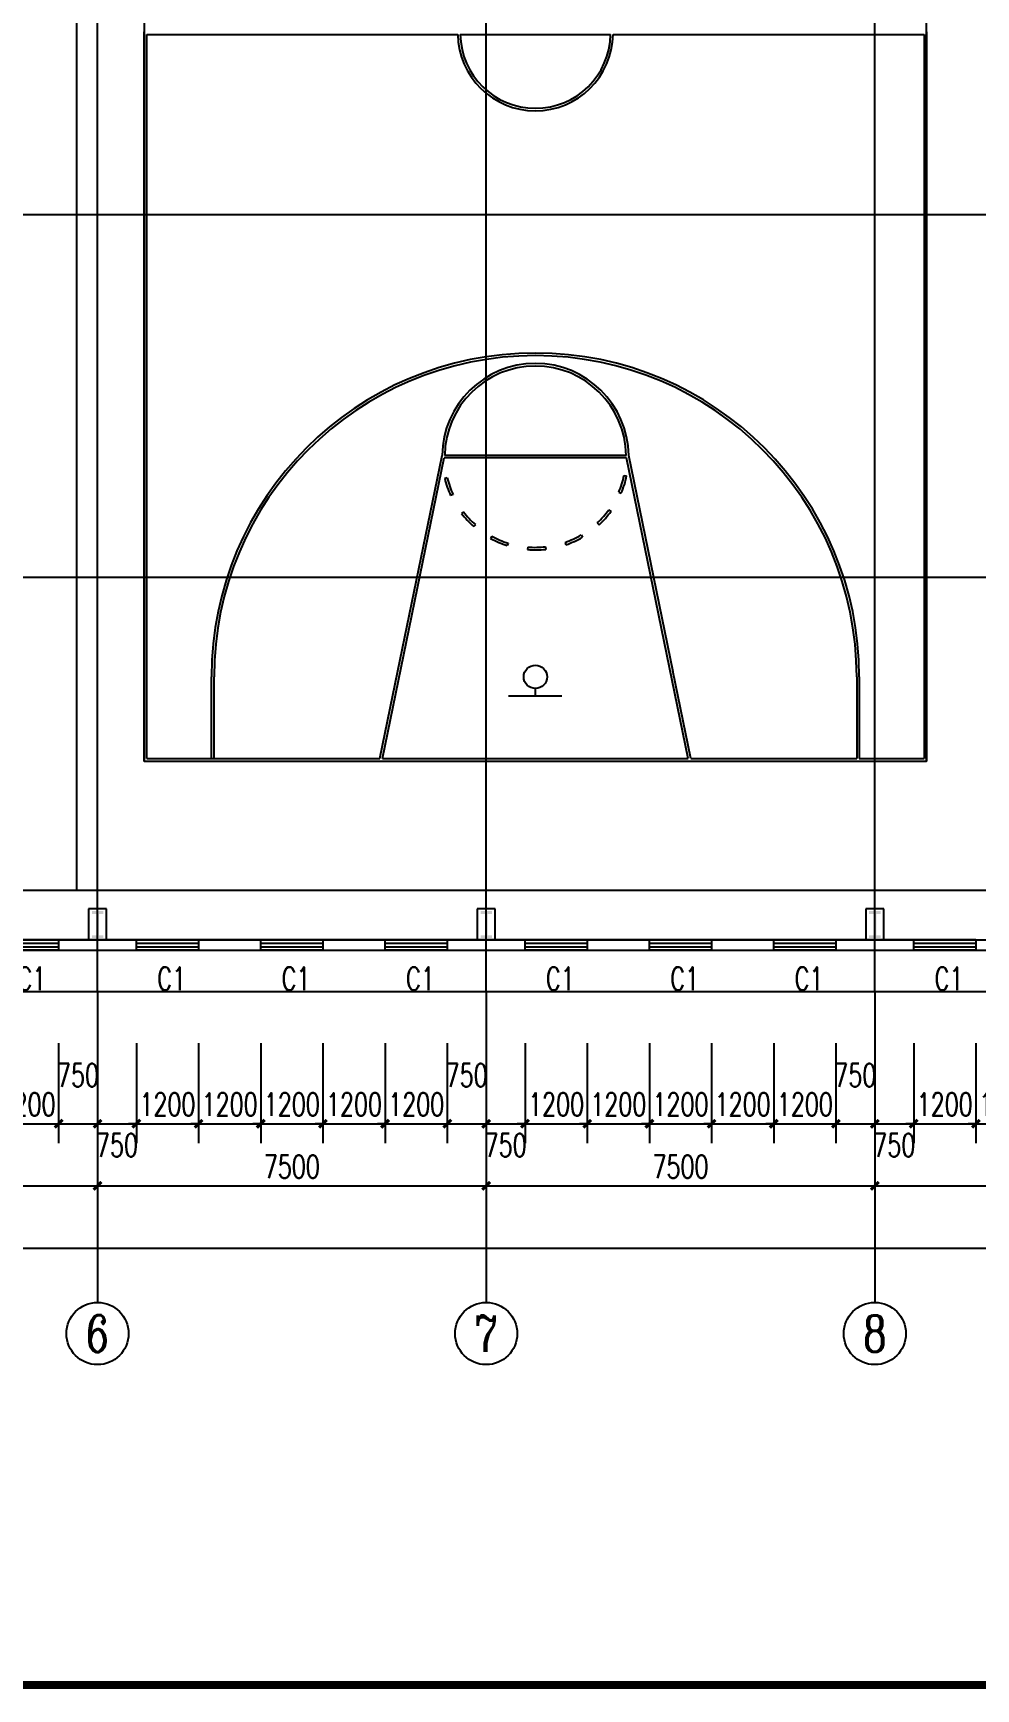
# Model space of a CAD drawing. Extents: x 962303 to 1579583, y -174742 to 224716.
# Drawn here: x 1384980 to 1403173, y 78683 to 110641 of the extents above; entities that cross this region are included whole.
import ezdxf
from ezdxf.enums import TextEntityAlignment as Align

# ---------------------------------------------------------------- set-up
doc = ezdxf.new("R2010")
doc.units = 0
doc.header["$LTSCALE"] = 1000
doc.header["$MEASUREMENT"] = 0
for name, color, linetype in [('AXIS', 3, 'Continuous'), ('AXIS_TEXT', 7, 'Continuous'), ('DOTE', 1, 'Continuous'), ('GROUND', 2, 'Continuous'), ('PUB_TEXT', 7, 'Continuous'), ('PUB_TITLE', 4, 'Continuous'), ('WALL', 5, 'Continuous'), ('WINDOW', 4, 'Continuous'), ('WINDOW_TEXT', 7, 'Continuous')]:
    doc.layers.add(name, color=color, linetype=linetype)
doc.styles.add('_TCH_AXIS', font='COMPLEX', dxfattribs={"bigfont": 'GBCBIG'})
doc.styles.add('_TCH_DIM_T3', font='SIMPLEX', dxfattribs={"width": 0.705882, "bigfont": 'GBCBIG'})
doc.styles.add('_TCH_WINDOW', font='SIMPLEX', dxfattribs={"bigfont": 'GBCBIG'})
doc.styles.add('COMPLEX', font='COMPLEX')
doc.dimstyles.new('_TCH_ARCH&&150', dxfattribs={"dimtxt": 446.25, "dimasz": 150, "dimexe": 375, "dimexo": 450, "dimgap": 150, "dimtad": 1, "dimdec": 0, "dimzin": 0, "dimdsep": 46, "dimtxsty": '_TCH_DIM_T3', "dimblk": 'ARCHTICK', "dimcen": 0.09, "dimclrt": 7, "dimazin": 2, "dimtfac": 1, "dimtdec": 0, "dimtix": 1, "dimtmove": 2, "dimatfit": 3, "dimfxl": 0, "dimtolj": 1, "dimtzin": 0, "dimarcsym": 0})

# ---------------------------------------------------------------- blocks, each defined once
blk = doc.blocks.new('_ArchTick')
at = {"color": 0, "linetype": 'ByBlock', "const_width": 0.4}
blk.add_lwpolyline([(-0.5, -0.5), (0.5, 0.5)], dxfattribs=at)
blk = doc.blocks.new('*D407')
at = {"layer": 'AXIS', "color": 0, "lineweight": -2}
for p, q in [((1384273, 91145), (1384273, 89216)), ((1385473, 91145), (1385473, 89216)), ((1384273, 89591), (1384123, 89591)), ((1384273, 89591), (1385473, 89591)), ((1385473, 89591), (1385623, 89591))]:
    blk.add_line(p, q, dxfattribs=at)
at = {"layer": 'Defpoints', "color": 0}
for p in [(1384273, 91595), (1385473, 91595), (1385473, 89591)]:
    blk.add_point(p, dxfattribs=at)
at = {"layer": 'AXIS', "color": 0, "lineweight": -2, "xscale": 150, "yscale": 150, "zscale": 150}
blk.add_blockref('_ArchTick', (1384273, 89591), dxfattribs=at)
at = {"layer": 'AXIS', "color": 0, "lineweight": -2, "xscale": 150, "yscale": 150, "zscale": 150, "rotation": 180}
blk.add_blockref('_ArchTick', (1385473, 89591), dxfattribs=at)
at = {"layer": 'AXIS', "color": 7, "insert": (1384873, 89964), "char_height": 446.2, "attachment_point": 5, "style": '_TCH_DIM_T3'}
blk.add_mtext('\\A1;1200', dxfattribs=at)
blk = doc.blocks.new('*D408')
at = {"layer": 'AXIS', "color": 0, "lineweight": -2}
for p, q in [((1385473, 91145), (1385473, 89216)), ((1386223, 91145), (1386223, 89216)), ((1385473, 89591), (1386223, 89591))]:
    blk.add_line(p, q, dxfattribs=at)
at = {"layer": 'Defpoints', "color": 0}
for p in [(1385473, 91595), (1386223, 91595), (1386223, 89591)]:
    blk.add_point(p, dxfattribs=at)
at = {"layer": 'AXIS', "color": 0, "lineweight": -2, "xscale": 150, "yscale": 150, "zscale": 150, "rotation": 180}
blk.add_blockref('_ArchTick', (1385473, 89591), dxfattribs=at)
at = {"layer": 'AXIS', "color": 0, "lineweight": -2, "xscale": 150, "yscale": 150, "zscale": 150}
blk.add_blockref('_ArchTick', (1386223, 89591), dxfattribs=at)
at = {"layer": 'AXIS', "color": 7, "insert": (1385848, 90528), "char_height": 446.2, "attachment_point": 5, "style": '_TCH_DIM_T3'}
blk.add_mtext('\\A1;750', dxfattribs=at)
blk = doc.blocks.new('*D409')
at = {"layer": 'AXIS', "color": 0, "lineweight": -2}
for p, q in [((1386223, 91145), (1386223, 89216)), ((1386973, 91145), (1386973, 89216)), ((1386223, 89591), (1386973, 89591))]:
    blk.add_line(p, q, dxfattribs=at)
at = {"layer": 'Defpoints', "color": 0}
for p in [(1386223, 91595), (1386973, 91595), (1386973, 89591)]:
    blk.add_point(p, dxfattribs=at)
at = {"layer": 'AXIS', "color": 0, "lineweight": -2, "xscale": 150, "yscale": 150, "zscale": 150, "rotation": 180}
blk.add_blockref('_ArchTick', (1386223, 89591), dxfattribs=at)
at = {"layer": 'AXIS', "color": 0, "lineweight": -2, "xscale": 150, "yscale": 150, "zscale": 150}
blk.add_blockref('_ArchTick', (1386973, 89591), dxfattribs=at)
at = {"layer": 'AXIS', "color": 7, "insert": (1386598, 89178), "char_height": 446.2, "attachment_point": 5, "style": '_TCH_DIM_T3'}
blk.add_mtext('\\A1;750', dxfattribs=at)
blk = doc.blocks.new('*D410')
at = {"layer": 'AXIS', "color": 0, "lineweight": -2}
for p, q in [((1386973, 91145), (1386973, 89216)), ((1388173, 91145), (1388173, 89216)), ((1386973, 89591), (1386823, 89591)), ((1386973, 89591), (1388173, 89591)), ((1388173, 89591), (1388323, 89591))]:
    blk.add_line(p, q, dxfattribs=at)
at = {"layer": 'Defpoints', "color": 0}
for p in [(1386973, 91595), (1388173, 91595), (1388173, 89591)]:
    blk.add_point(p, dxfattribs=at)
at = {"layer": 'AXIS', "color": 0, "lineweight": -2, "xscale": 150, "yscale": 150, "zscale": 150}
blk.add_blockref('_ArchTick', (1386973, 89591), dxfattribs=at)
at = {"layer": 'AXIS', "color": 0, "lineweight": -2, "xscale": 150, "yscale": 150, "zscale": 150, "rotation": 180}
blk.add_blockref('_ArchTick', (1388173, 89591), dxfattribs=at)
at = {"layer": 'AXIS', "color": 7, "insert": (1387573, 89964), "char_height": 446.2, "attachment_point": 5, "style": '_TCH_DIM_T3'}
blk.add_mtext('\\A1;1200', dxfattribs=at)
blk = doc.blocks.new('*D411')
at = {"layer": 'AXIS', "color": 0, "lineweight": -2}
for p, q in [((1388173, 91145), (1388173, 89216)), ((1389373, 91145), (1389373, 89216)), ((1388173, 89591), (1388023, 89591)), ((1388173, 89591), (1389373, 89591)), ((1389373, 89591), (1389523, 89591))]:
    blk.add_line(p, q, dxfattribs=at)
at = {"layer": 'Defpoints', "color": 0}
for p in [(1388173, 91595), (1389373, 91595), (1389373, 89591)]:
    blk.add_point(p, dxfattribs=at)
at = {"layer": 'AXIS', "color": 0, "lineweight": -2, "xscale": 150, "yscale": 150, "zscale": 150}
blk.add_blockref('_ArchTick', (1388173, 89591), dxfattribs=at)
at = {"layer": 'AXIS', "color": 0, "lineweight": -2, "xscale": 150, "yscale": 150, "zscale": 150, "rotation": 180}
blk.add_blockref('_ArchTick', (1389373, 89591), dxfattribs=at)
at = {"layer": 'AXIS', "color": 7, "insert": (1388773, 89964), "char_height": 446.2, "attachment_point": 5, "style": '_TCH_DIM_T3'}
blk.add_mtext('\\A1;1200', dxfattribs=at)
blk = doc.blocks.new('*D412')
at = {"layer": 'AXIS', "color": 0, "lineweight": -2}
for p, q in [((1389373, 91145), (1389373, 89216)), ((1390573, 91145), (1390573, 89216)), ((1389373, 89591), (1389223, 89591)), ((1389373, 89591), (1390573, 89591)), ((1390573, 89591), (1390723, 89591))]:
    blk.add_line(p, q, dxfattribs=at)
at = {"layer": 'Defpoints', "color": 0}
for p in [(1389373, 91595), (1390573, 91595), (1390573, 89591)]:
    blk.add_point(p, dxfattribs=at)
at = {"layer": 'AXIS', "color": 0, "lineweight": -2, "xscale": 150, "yscale": 150, "zscale": 150}
blk.add_blockref('_ArchTick', (1389373, 89591), dxfattribs=at)
at = {"layer": 'AXIS', "color": 0, "lineweight": -2, "xscale": 150, "yscale": 150, "zscale": 150, "rotation": 180}
blk.add_blockref('_ArchTick', (1390573, 89591), dxfattribs=at)
at = {"layer": 'AXIS', "color": 7, "insert": (1389973, 89964), "char_height": 446.2, "attachment_point": 5, "style": '_TCH_DIM_T3'}
blk.add_mtext('\\A1;1200', dxfattribs=at)
blk = doc.blocks.new('*D413')
at = {"layer": 'AXIS', "color": 0, "lineweight": -2}
for p, q in [((1390573, 91145), (1390573, 89216)), ((1391773, 91145), (1391773, 89216)), ((1390573, 89591), (1390423, 89591)), ((1390573, 89591), (1391773, 89591)), ((1391773, 89591), (1391923, 89591))]:
    blk.add_line(p, q, dxfattribs=at)
at = {"layer": 'Defpoints', "color": 0}
for p in [(1390573, 91595), (1391773, 91595), (1391773, 89591)]:
    blk.add_point(p, dxfattribs=at)
at = {"layer": 'AXIS', "color": 0, "lineweight": -2, "xscale": 150, "yscale": 150, "zscale": 150}
blk.add_blockref('_ArchTick', (1390573, 89591), dxfattribs=at)
at = {"layer": 'AXIS', "color": 0, "lineweight": -2, "xscale": 150, "yscale": 150, "zscale": 150, "rotation": 180}
blk.add_blockref('_ArchTick', (1391773, 89591), dxfattribs=at)
at = {"layer": 'AXIS', "color": 7, "insert": (1391173, 89964), "char_height": 446.2, "attachment_point": 5, "style": '_TCH_DIM_T3'}
blk.add_mtext('\\A1;1200', dxfattribs=at)
blk = doc.blocks.new('*D414')
at = {"layer": 'AXIS', "color": 0, "lineweight": -2}
for p, q in [((1391773, 91145), (1391773, 89216)), ((1392973, 91145), (1392973, 89216)), ((1391773, 89591), (1391623, 89591)), ((1391773, 89591), (1392973, 89591)), ((1392973, 89591), (1393123, 89591))]:
    blk.add_line(p, q, dxfattribs=at)
at = {"layer": 'Defpoints', "color": 0}
for p in [(1391773, 91595), (1392973, 91595), (1392973, 89591)]:
    blk.add_point(p, dxfattribs=at)
at = {"layer": 'AXIS', "color": 0, "lineweight": -2, "xscale": 150, "yscale": 150, "zscale": 150}
blk.add_blockref('_ArchTick', (1391773, 89591), dxfattribs=at)
at = {"layer": 'AXIS', "color": 0, "lineweight": -2, "xscale": 150, "yscale": 150, "zscale": 150, "rotation": 180}
blk.add_blockref('_ArchTick', (1392973, 89591), dxfattribs=at)
at = {"layer": 'AXIS', "color": 7, "insert": (1392373, 89964), "char_height": 446.2, "attachment_point": 5, "style": '_TCH_DIM_T3'}
blk.add_mtext('\\A1;1200', dxfattribs=at)
blk = doc.blocks.new('*D415')
at = {"layer": 'AXIS', "color": 0, "lineweight": -2}
for p, q in [((1392973, 91145), (1392973, 89216)), ((1393723, 91145), (1393723, 89216)), ((1392973, 89591), (1393723, 89591))]:
    blk.add_line(p, q, dxfattribs=at)
at = {"layer": 'Defpoints', "color": 0}
for p in [(1392973, 91595), (1393723, 91595), (1393723, 89591)]:
    blk.add_point(p, dxfattribs=at)
at = {"layer": 'AXIS', "color": 0, "lineweight": -2, "xscale": 150, "yscale": 150, "zscale": 150, "rotation": 180}
blk.add_blockref('_ArchTick', (1392973, 89591), dxfattribs=at)
at = {"layer": 'AXIS', "color": 0, "lineweight": -2, "xscale": 150, "yscale": 150, "zscale": 150}
blk.add_blockref('_ArchTick', (1393723, 89591), dxfattribs=at)
at = {"layer": 'AXIS', "color": 7, "insert": (1393348, 90528), "char_height": 446.2, "attachment_point": 5, "style": '_TCH_DIM_T3'}
blk.add_mtext('\\A1;750', dxfattribs=at)
blk = doc.blocks.new('*D416')
at = {"layer": 'AXIS', "color": 0, "lineweight": -2}
for p, q in [((1393723, 91145), (1393723, 89216)), ((1394473, 91145), (1394473, 89216)), ((1393723, 89591), (1394473, 89591))]:
    blk.add_line(p, q, dxfattribs=at)
at = {"layer": 'Defpoints', "color": 0}
for p in [(1393723, 91595), (1394473, 91595), (1394473, 89591)]:
    blk.add_point(p, dxfattribs=at)
at = {"layer": 'AXIS', "color": 0, "lineweight": -2, "xscale": 150, "yscale": 150, "zscale": 150, "rotation": 180}
blk.add_blockref('_ArchTick', (1393723, 89591), dxfattribs=at)
at = {"layer": 'AXIS', "color": 0, "lineweight": -2, "xscale": 150, "yscale": 150, "zscale": 150}
blk.add_blockref('_ArchTick', (1394473, 89591), dxfattribs=at)
at = {"layer": 'AXIS', "color": 7, "insert": (1394098, 89178), "char_height": 446.2, "attachment_point": 5, "style": '_TCH_DIM_T3'}
blk.add_mtext('\\A1;750', dxfattribs=at)
blk = doc.blocks.new('*D417')
at = {"layer": 'AXIS', "color": 0, "lineweight": -2}
for p, q in [((1394473, 91145), (1394473, 89216)), ((1395673, 91145), (1395673, 89216)), ((1394473, 89591), (1394323, 89591)), ((1394473, 89591), (1395673, 89591)), ((1395673, 89591), (1395823, 89591))]:
    blk.add_line(p, q, dxfattribs=at)
at = {"layer": 'Defpoints', "color": 0}
for p in [(1394473, 91595), (1395673, 91595), (1395673, 89591)]:
    blk.add_point(p, dxfattribs=at)
at = {"layer": 'AXIS', "color": 0, "lineweight": -2, "xscale": 150, "yscale": 150, "zscale": 150}
blk.add_blockref('_ArchTick', (1394473, 89591), dxfattribs=at)
at = {"layer": 'AXIS', "color": 0, "lineweight": -2, "xscale": 150, "yscale": 150, "zscale": 150, "rotation": 180}
blk.add_blockref('_ArchTick', (1395673, 89591), dxfattribs=at)
at = {"layer": 'AXIS', "color": 7, "insert": (1395073, 89964), "char_height": 446.2, "attachment_point": 5, "style": '_TCH_DIM_T3'}
blk.add_mtext('\\A1;1200', dxfattribs=at)
blk = doc.blocks.new('*D418')
at = {"layer": 'AXIS', "color": 0, "lineweight": -2}
for p, q in [((1395673, 91145), (1395673, 89216)), ((1396873, 91145), (1396873, 89216)), ((1395673, 89591), (1395523, 89591)), ((1395673, 89591), (1396873, 89591)), ((1396873, 89591), (1397023, 89591))]:
    blk.add_line(p, q, dxfattribs=at)
at = {"layer": 'Defpoints', "color": 0}
for p in [(1395673, 91595), (1396873, 91595), (1396873, 89591)]:
    blk.add_point(p, dxfattribs=at)
at = {"layer": 'AXIS', "color": 0, "lineweight": -2, "xscale": 150, "yscale": 150, "zscale": 150}
blk.add_blockref('_ArchTick', (1395673, 89591), dxfattribs=at)
at = {"layer": 'AXIS', "color": 0, "lineweight": -2, "xscale": 150, "yscale": 150, "zscale": 150, "rotation": 180}
blk.add_blockref('_ArchTick', (1396873, 89591), dxfattribs=at)
at = {"layer": 'AXIS', "color": 7, "insert": (1396273, 89964), "char_height": 446.2, "attachment_point": 5, "style": '_TCH_DIM_T3'}
blk.add_mtext('\\A1;1200', dxfattribs=at)
blk = doc.blocks.new('*D419')
at = {"layer": 'AXIS', "color": 0, "lineweight": -2}
for p, q in [((1396873, 91145), (1396873, 89216)), ((1398073, 91145), (1398073, 89216)), ((1396873, 89591), (1396723, 89591)), ((1396873, 89591), (1398073, 89591)), ((1398073, 89591), (1398223, 89591))]:
    blk.add_line(p, q, dxfattribs=at)
at = {"layer": 'Defpoints', "color": 0}
for p in [(1396873, 91595), (1398073, 91595), (1398073, 89591)]:
    blk.add_point(p, dxfattribs=at)
at = {"layer": 'AXIS', "color": 0, "lineweight": -2, "xscale": 150, "yscale": 150, "zscale": 150}
blk.add_blockref('_ArchTick', (1396873, 89591), dxfattribs=at)
at = {"layer": 'AXIS', "color": 0, "lineweight": -2, "xscale": 150, "yscale": 150, "zscale": 150, "rotation": 180}
blk.add_blockref('_ArchTick', (1398073, 89591), dxfattribs=at)
at = {"layer": 'AXIS', "color": 7, "insert": (1397473, 89964), "char_height": 446.2, "attachment_point": 5, "style": '_TCH_DIM_T3'}
blk.add_mtext('\\A1;1200', dxfattribs=at)
blk = doc.blocks.new('*D420')
at = {"layer": 'AXIS', "color": 0, "lineweight": -2}
for p, q in [((1398073, 91145), (1398073, 89216)), ((1399273, 91145), (1399273, 89216)), ((1398073, 89591), (1397923, 89591)), ((1398073, 89591), (1399273, 89591)), ((1399273, 89591), (1399423, 89591))]:
    blk.add_line(p, q, dxfattribs=at)
at = {"layer": 'Defpoints', "color": 0}
for p in [(1398073, 91595), (1399273, 91595), (1399273, 89591)]:
    blk.add_point(p, dxfattribs=at)
at = {"layer": 'AXIS', "color": 0, "lineweight": -2, "xscale": 150, "yscale": 150, "zscale": 150}
blk.add_blockref('_ArchTick', (1398073, 89591), dxfattribs=at)
at = {"layer": 'AXIS', "color": 0, "lineweight": -2, "xscale": 150, "yscale": 150, "zscale": 150, "rotation": 180}
blk.add_blockref('_ArchTick', (1399273, 89591), dxfattribs=at)
at = {"layer": 'AXIS', "color": 7, "insert": (1398673, 89964), "char_height": 446.2, "attachment_point": 5, "style": '_TCH_DIM_T3'}
blk.add_mtext('\\A1;1200', dxfattribs=at)
blk = doc.blocks.new('*D421')
at = {"layer": 'AXIS', "color": 0, "lineweight": -2}
for p, q in [((1399273, 91145), (1399273, 89216)), ((1400473, 91145), (1400473, 89216)), ((1399273, 89591), (1399123, 89591)), ((1399273, 89591), (1400473, 89591)), ((1400473, 89591), (1400623, 89591))]:
    blk.add_line(p, q, dxfattribs=at)
at = {"layer": 'Defpoints', "color": 0}
for p in [(1399273, 91595), (1400473, 91595), (1400473, 89591)]:
    blk.add_point(p, dxfattribs=at)
at = {"layer": 'AXIS', "color": 0, "lineweight": -2, "xscale": 150, "yscale": 150, "zscale": 150}
blk.add_blockref('_ArchTick', (1399273, 89591), dxfattribs=at)
at = {"layer": 'AXIS', "color": 0, "lineweight": -2, "xscale": 150, "yscale": 150, "zscale": 150, "rotation": 180}
blk.add_blockref('_ArchTick', (1400473, 89591), dxfattribs=at)
at = {"layer": 'AXIS', "color": 7, "insert": (1399873, 89964), "char_height": 446.2, "attachment_point": 5, "style": '_TCH_DIM_T3'}
blk.add_mtext('\\A1;1200', dxfattribs=at)
blk = doc.blocks.new('*D422')
at = {"layer": 'AXIS', "color": 0, "lineweight": -2}
for p, q in [((1400473, 91145), (1400473, 89216)), ((1401223, 91145), (1401223, 89216)), ((1400473, 89591), (1401223, 89591))]:
    blk.add_line(p, q, dxfattribs=at)
at = {"layer": 'Defpoints', "color": 0}
for p in [(1400473, 91595), (1401223, 91595), (1401223, 89591)]:
    blk.add_point(p, dxfattribs=at)
at = {"layer": 'AXIS', "color": 0, "lineweight": -2, "xscale": 150, "yscale": 150, "zscale": 150, "rotation": 180}
blk.add_blockref('_ArchTick', (1400473, 89591), dxfattribs=at)
at = {"layer": 'AXIS', "color": 0, "lineweight": -2, "xscale": 150, "yscale": 150, "zscale": 150}
blk.add_blockref('_ArchTick', (1401223, 89591), dxfattribs=at)
at = {"layer": 'AXIS', "color": 7, "insert": (1400848, 90528), "char_height": 446.2, "attachment_point": 5, "style": '_TCH_DIM_T3'}
blk.add_mtext('\\A1;750', dxfattribs=at)
blk = doc.blocks.new('*D423')
at = {"layer": 'AXIS', "color": 0, "lineweight": -2}
for p, q in [((1401223, 91145), (1401223, 89216)), ((1401973, 91145), (1401973, 89216)), ((1401223, 89591), (1401973, 89591))]:
    blk.add_line(p, q, dxfattribs=at)
at = {"layer": 'Defpoints', "color": 0}
for p in [(1401223, 91595), (1401973, 91595), (1401973, 89591)]:
    blk.add_point(p, dxfattribs=at)
at = {"layer": 'AXIS', "color": 0, "lineweight": -2, "xscale": 150, "yscale": 150, "zscale": 150, "rotation": 180}
blk.add_blockref('_ArchTick', (1401223, 89591), dxfattribs=at)
at = {"layer": 'AXIS', "color": 0, "lineweight": -2, "xscale": 150, "yscale": 150, "zscale": 150}
blk.add_blockref('_ArchTick', (1401973, 89591), dxfattribs=at)
at = {"layer": 'AXIS', "color": 7, "insert": (1401598, 89178), "char_height": 446.2, "attachment_point": 5, "style": '_TCH_DIM_T3'}
blk.add_mtext('\\A1;750', dxfattribs=at)
blk = doc.blocks.new('*D424')
at = {"layer": 'AXIS', "color": 0, "lineweight": -2}
for p, q in [((1401973, 91145), (1401973, 89216)), ((1403173, 91145), (1403173, 89216)), ((1401973, 89591), (1401823, 89591)), ((1401973, 89591), (1403173, 89591)), ((1403173, 89591), (1403323, 89591))]:
    blk.add_line(p, q, dxfattribs=at)
at = {"layer": 'Defpoints', "color": 0}
for p in [(1401973, 91595), (1403173, 91595), (1403173, 89591)]:
    blk.add_point(p, dxfattribs=at)
at = {"layer": 'AXIS', "color": 0, "lineweight": -2, "xscale": 150, "yscale": 150, "zscale": 150}
blk.add_blockref('_ArchTick', (1401973, 89591), dxfattribs=at)
at = {"layer": 'AXIS', "color": 0, "lineweight": -2, "xscale": 150, "yscale": 150, "zscale": 150, "rotation": 180}
blk.add_blockref('_ArchTick', (1403173, 89591), dxfattribs=at)
at = {"layer": 'AXIS', "color": 7, "insert": (1402573, 89964), "char_height": 446.2, "attachment_point": 5, "style": '_TCH_DIM_T3'}
blk.add_mtext('\\A1;1200', dxfattribs=at)
blk = doc.blocks.new('*D425')
at = {"layer": 'AXIS', "color": 0, "lineweight": -2}
for p, q in [((1403173, 91145), (1403173, 89216)), ((1404373, 91145), (1404373, 89216)), ((1403173, 89591), (1403023, 89591)), ((1403173, 89591), (1404373, 89591)), ((1404373, 89591), (1404523, 89591))]:
    blk.add_line(p, q, dxfattribs=at)
at = {"layer": 'Defpoints', "color": 0}
for p in [(1403173, 91595), (1404373, 91595), (1404373, 89591)]:
    blk.add_point(p, dxfattribs=at)
at = {"layer": 'AXIS', "color": 0, "lineweight": -2, "xscale": 150, "yscale": 150, "zscale": 150}
blk.add_blockref('_ArchTick', (1403173, 89591), dxfattribs=at)
at = {"layer": 'AXIS', "color": 0, "lineweight": -2, "xscale": 150, "yscale": 150, "zscale": 150, "rotation": 180}
blk.add_blockref('_ArchTick', (1404373, 89591), dxfattribs=at)
at = {"layer": 'AXIS', "color": 7, "insert": (1403773, 89964), "char_height": 446.2, "attachment_point": 5, "style": '_TCH_DIM_T3'}
blk.add_mtext('\\A1;1200', dxfattribs=at)
blk = doc.blocks.new('*D954')
at = {"layer": 'AXIS', "color": 0, "lineweight": -2}
for p, q in [((1378723, 91691), (1378723, 88016)), ((1386223, 91691), (1386223, 88016)), ((1378723, 88391), (1386223, 88391))]:
    blk.add_line(p, q, dxfattribs=at)
at = {"layer": 'Defpoints', "color": 0}
for p in [(1378723, 92141), (1386223, 92141), (1386223, 88391)]:
    blk.add_point(p, dxfattribs=at)
at = {"layer": 'AXIS', "color": 0, "lineweight": -2, "xscale": 150, "yscale": 150, "zscale": 150, "rotation": 180}
blk.add_blockref('_ArchTick', (1378723, 88391), dxfattribs=at)
at = {"layer": 'AXIS', "color": 0, "lineweight": -2, "xscale": 150, "yscale": 150, "zscale": 150}
blk.add_blockref('_ArchTick', (1386223, 88391), dxfattribs=at)
at = {"layer": 'AXIS', "color": 7, "insert": (1382473, 88764), "char_height": 446.2, "attachment_point": 5, "style": '_TCH_DIM_T3'}
blk.add_mtext('\\A1;7500', dxfattribs=at)
blk = doc.blocks.new('*D955')
at = {"layer": 'AXIS', "color": 0, "lineweight": -2}
for p, q in [((1386223, 91691), (1386223, 88016)), ((1393723, 91691), (1393723, 88016)), ((1386223, 88391), (1393723, 88391))]:
    blk.add_line(p, q, dxfattribs=at)
at = {"layer": 'Defpoints', "color": 0}
for p in [(1386223, 92141), (1393723, 92141), (1393723, 88391)]:
    blk.add_point(p, dxfattribs=at)
at = {"layer": 'AXIS', "color": 0, "lineweight": -2, "xscale": 150, "yscale": 150, "zscale": 150, "rotation": 180}
blk.add_blockref('_ArchTick', (1386223, 88391), dxfattribs=at)
at = {"layer": 'AXIS', "color": 0, "lineweight": -2, "xscale": 150, "yscale": 150, "zscale": 150}
blk.add_blockref('_ArchTick', (1393723, 88391), dxfattribs=at)
at = {"layer": 'AXIS', "color": 7, "insert": (1389973, 88764), "char_height": 446.2, "attachment_point": 5, "style": '_TCH_DIM_T3'}
blk.add_mtext('\\A1;7500', dxfattribs=at)
blk = doc.blocks.new('*D956')
at = {"layer": 'AXIS', "color": 0, "lineweight": -2}
for p, q in [((1393723, 91691), (1393723, 88016)), ((1401223, 91691), (1401223, 88016)), ((1393723, 88391), (1401223, 88391))]:
    blk.add_line(p, q, dxfattribs=at)
at = {"layer": 'Defpoints', "color": 0}
for p in [(1393723, 92141), (1401223, 92141), (1401223, 88391)]:
    blk.add_point(p, dxfattribs=at)
at = {"layer": 'AXIS', "color": 0, "lineweight": -2, "xscale": 150, "yscale": 150, "zscale": 150, "rotation": 180}
blk.add_blockref('_ArchTick', (1393723, 88391), dxfattribs=at)
at = {"layer": 'AXIS', "color": 0, "lineweight": -2, "xscale": 150, "yscale": 150, "zscale": 150}
blk.add_blockref('_ArchTick', (1401223, 88391), dxfattribs=at)
at = {"layer": 'AXIS', "color": 7, "insert": (1397473, 88764), "char_height": 446.2, "attachment_point": 5, "style": '_TCH_DIM_T3'}
blk.add_mtext('\\A1;7500', dxfattribs=at)
blk = doc.blocks.new('*D957')
at = {"layer": 'AXIS', "color": 0, "lineweight": -2}
for p, q in [((1401223, 91691), (1401223, 88016)), ((1408723, 91691), (1408723, 88016)), ((1401223, 88391), (1408723, 88391))]:
    blk.add_line(p, q, dxfattribs=at)
at = {"layer": 'Defpoints', "color": 0}
for p in [(1401223, 92141), (1408723, 92141), (1408723, 88391)]:
    blk.add_point(p, dxfattribs=at)
at = {"layer": 'AXIS', "color": 0, "lineweight": -2, "xscale": 150, "yscale": 150, "zscale": 150, "rotation": 180}
blk.add_blockref('_ArchTick', (1401223, 88391), dxfattribs=at)
at = {"layer": 'AXIS', "color": 0, "lineweight": -2, "xscale": 150, "yscale": 150, "zscale": 150}
blk.add_blockref('_ArchTick', (1408723, 88391), dxfattribs=at)
at = {"layer": 'AXIS', "color": 7, "insert": (1404973, 88764), "char_height": 446.2, "attachment_point": 5, "style": '_TCH_DIM_T3'}
blk.add_mtext('\\A1;7500', dxfattribs=at)
blk = doc.blocks.new('*D978')
at = {"layer": 'AXIS', "color": 0, "lineweight": -2}
for p, q in [((1348523, 91145), (1348523, 86816)), ((1558923, 91145), (1558923, 86816)), ((1348523, 87191), (1558923, 87191))]:
    blk.add_line(p, q, dxfattribs=at)
at = {"layer": 'Defpoints', "color": 0}
for p in [(1348523, 91595), (1558923, 91595), (1558923, 87191)]:
    blk.add_point(p, dxfattribs=at)
at = {"layer": 'AXIS', "color": 0, "lineweight": -2, "xscale": 150, "yscale": 150, "zscale": 150, "rotation": 180}
blk.add_blockref('_ArchTick', (1348523, 87191), dxfattribs=at)
at = {"layer": 'AXIS', "color": 0, "lineweight": -2, "xscale": 150, "yscale": 150, "zscale": 150}
blk.add_blockref('_ArchTick', (1558923, 87191), dxfattribs=at)
at = {"layer": 'AXIS', "color": 7, "insert": (1453723, 87564), "char_height": 446.2, "attachment_point": 5, "style": '_TCH_DIM_T3'}
blk.add_mtext('\\A1;210400', dxfattribs=at)
blk = doc.blocks.new('_AXISO')
blk.add_circle((0, 0), 0.5)
at = {"layer": 'AXIS_TEXT', "style": 'COMPLEX', "width": 1.041667}
blk.add_attdef('A', text='', height=0.56, dxfattribs=at).set_placement((-0.25, -0.28), (0.25, -0.28), align=Align.FIT)
blk = doc.blocks.new('$WINLIB2D$00000001')
at = {"color": 0}
for points in [[(-0.5, 0.5), (-0.5, -0.5)], [(-0.5, 0.5), (0.5, 0.5)], [(0.5, -0.5), (0.5, 0.5)], [(0.5, 0.167), (-0.5, 0.167)], [(0.5, -0.167), (-0.5, -0.167)], [(-0.5, -0.5), (0.5, -0.5)]]:
    blk.add_lwpolyline(points, dxfattribs=at)

msp = doc.modelspace()

# ---------------------------------------------------------------- hatches: boundary and pattern name
h = msp.add_hatch(color=2)
h.paths.add_polyline_path([(1386197.7, 93230.5), (1386253.7, 93230.5), (1386253.7, 93638.5), (1386197.7, 93638.5)])
h.paths.add_polyline_path([(1386113.7, 93638.5), (1386337.7, 93638.5), (1386337.7, 93694.5), (1386113.7, 93694.5)])
h.paths.add_polyline_path([(1386113.7, 93174.5), (1386337.7, 93174.5), (1386337.7, 93230.5), (1386113.7, 93230.5)])
h = msp.add_hatch(color=2)
h.paths.add_polyline_path([(1393697.7, 93230.5), (1393753.7, 93230.5), (1393753.7, 93638.5), (1393697.7, 93638.5)])
h.paths.add_polyline_path([(1393613.7, 93638.5), (1393837.7, 93638.5), (1393837.7, 93694.5), (1393613.7, 93694.5)])
h.paths.add_polyline_path([(1393613.7, 93174.5), (1393837.7, 93174.5), (1393837.7, 93230.5), (1393613.7, 93230.5)])
h = msp.add_hatch(color=2)
h.paths.add_polyline_path([(1401197.7, 93230.5), (1401253.7, 93230.5), (1401253.7, 93638.5), (1401197.7, 93638.5)])
h.paths.add_polyline_path([(1401113.7, 93638.5), (1401337.7, 93638.5), (1401337.7, 93694.5), (1401113.7, 93694.5)])
h.paths.add_polyline_path([(1401113.7, 93174.5), (1401337.7, 93174.5), (1401337.7, 93230.5), (1401113.7, 93230.5)])

# ---------------------------------------------------------------- linework, layer by layer
for p, q in [((1385823.2, 94090.9), (1385823.2, 127190.9)), ((1387123.2, 96590.9), (1387123.2, 110665.9)), ((1387173.2, 110615.9), (1393173.4, 110615.9)), ((1387173.2, 96640.9), (1387173.2, 110615.9)), ((1393223.4, 110615.9), (1396123, 110615.9)), ((1396173, 110615.9), (1402173.2, 110615.9)), ((1402173.2, 110615.9), (1402173.2, 96640.9)), ((1402223.2, 110665.9), (1402223.2, 96590.9)), ((1391724.2, 96640.9), (1392914.1, 102440.9)), ((1392020.4, 98333.3), (1392873.4, 102490.9)), ((1396432.2, 102440.9), (1392914.1, 102440.9)), ((1396423, 102490.9), (1392923.4, 102490.9)), ((1397622.1, 96640.9), (1396432.2, 102440.9)), ((1397330.3, 98312), (1396473, 102490.9)), ((1392971.8, 102056.2), (1392923.2, 102044.5)), ((1396385.3, 102103.6), (1396434.2, 102093.3)), ((1393083.2, 101734.9), (1393037.7, 101714)), ((1396282.9, 101779.4), (1396328.9, 101759.7)), ((1393283.6, 101402.1), (1393243.9, 101371.8)), ((1396091.8, 101441.2), (1396132.3, 101411.9)), ((1393515.5, 101153.5), (1393482.4, 101116)), ((1395866.9, 101186.2), (1395901, 101149.6)), ((1393833.5, 100930.5), (1393809.5, 100886.6)), ((1394146.3, 100797.1), (1394131.2, 100749.4)), ((1394527.4, 100722), (1394523.2, 100672.1)), ((1394867.4, 100726.7), (1394872.9, 100677)), ((1395246.2, 100812.4), (1395262.6, 100765.1)), ((1395555.2, 100954.4), (1395580.4, 100911.2)), ((1388423.2, 96640.9), (1388423.2, 98215.9)), ((1388473.2, 96640.9), (1388473.2, 98215.9)), ((1391673.2, 96640.9), (1392020.4, 98333.3)), ((1397673.2, 96640.9), (1397326, 98333.3)), ((1400873.2, 98215.9), (1400873.2, 96640.9)), ((1400923.2, 98215.9), (1400923.2, 96640.9)), ((1395182, 97840.9), (1394155.4, 97840.9)), ((1394673.2, 97840.9), (1394673.2, 97990.9)), ((1387123.2, 96590.9), (1402223.2, 96590.9)), ((1387173.2, 96640.9), (1391673.2, 96640.9)), ((1391724.2, 96640.9), (1397622.1, 96640.9)), ((1397673.2, 96640.9), (1400873.2, 96640.9)), ((1400923.2, 96640.9), (1402173.2, 96640.9)), ((1558123.2, 94090.9), (1368273.2, 94090.9))]:
    msp.add_line(p, q)
msp.add_lwpolyline([(1402223.2, 124690.9), (1387123.2, 124690.9), (1387123.2, 96590.9), (1402223.2, 96590.9)], close=True)
msp.add_circle((1394673.2, 98215.9), 225)
for centre, radius, start, end in [((1394673.2, 110640.9), 1500, 180.95497, 359.04503), ((1394673.2, 110640.9), 1450, 180.98791, 359.01209), ((1394673.2, 98215.9), 6250, 0, 180), ((1394673.2, 98215.9), 6200, 0, 180), ((1394673.2, 102465.9), 1800, 0.79646, 179.20354), ((1394673.2, 102465.9), 1750, 0.81854, 179.18146), ((1394673.2, 102465.9), 1800, 193.53982, 204.69027), ((1394673.2, 102465.9), 1750, 193.53982, 204.69027), ((1394673.2, 102465.9), 1750, 336.90265, 348.0531), ((1394673.2, 102465.9), 1800, 336.90265, 348.0531), ((1394673.2, 102465.9), 1800, 217.43363, 228.58407), ((1394673.2, 102465.9), 1750, 217.43363, 228.58407), ((1394673.2, 102465.9), 1750, 313.00885, 324.15929), ((1394673.2, 102465.9), 1800, 313.00885, 324.15929), ((1394673.2, 102465.9), 1800, 241.32743, 252.47788), ((1394673.2, 102465.9), 1750, 241.32743, 252.47788), ((1394673.2, 102465.9), 1800, 265.22124, 276.37168), ((1394673.2, 102465.9), 1750, 265.22124, 276.37168), ((1394673.2, 102465.9), 1750, 289.11504, 300.26549), ((1394673.2, 102465.9), 1800, 289.11504, 300.26549)]:
    msp.add_arc(centre, radius, start, end)
at = {"layer": 'AXIS'}
for p, q in [((1386223.2, 92140.9), (1386223.2, 86140.9)), ((1393723.2, 92140.9), (1393723.2, 86140.9)), ((1401223.2, 92140.9), (1401223.2, 86140.9))]:
    msp.add_line(p, q, dxfattribs=at)
at = {"layer": 'DOTE'}
for p, q in [((1386223.2, 92140.9), (1386223.2, 129140.9)), ((1393723.2, 92140.9), (1393723.2, 129140.9)), ((1401223.2, 92140.9), (1401223.2, 129140.9)), ((1347723.2, 107140.9), (1559923.2, 107140.9)), ((1347723.2, 100140.9), (1559923.2, 100140.9)), ((1347723.2, 93140.9), (1559923.2, 93140.9))]:
    msp.add_line(p, q, dxfattribs=at)
at = {"layer": 'GROUND'}
for p, q in [((1348523.2, 92940.9), (1558923.2, 92940.9)), ((1347723.2, 92140.9), (1559723.2, 92140.9))]:
    msp.add_line(p, q, dxfattribs=at)
at = {"layer": 'PUB_TEXT'}
for p, q in [((1386398.4, 93740.8), (1386048, 93740.8)), ((1386048, 93740.8), (1386048, 93140.9)), ((1386398.4, 93140.9), (1386398.4, 93740.8)), ((1393898.4, 93740.8), (1393548, 93740.8)), ((1393548, 93740.8), (1393548, 93140.9)), ((1393898.4, 93140.9), (1393898.4, 93740.8)), ((1401398.4, 93740.8), (1401048, 93740.8)), ((1401048, 93740.8), (1401048, 93140.9)), ((1401398.4, 93140.9), (1401398.4, 93740.8)), ((1386048, 93140.9), (1386398.4, 93140.9)), ((1393548, 93140.9), (1393898.4, 93140.9)), ((1401048, 93140.9), (1401398.4, 93140.9))]:
    msp.add_line(p, q, dxfattribs=at)
at = {"layer": 'PUB_TITLE', "const_width": 150}
msp.add_lwpolyline([(1338083.3, 78758.1), (1578083.3, 78758.1), (1578083.3, 138758.1), (1338083.3, 138758.1)], close=True, dxfattribs=at)
at = {"layer": 'WALL'}
for p, q in [((1386973.2, 93140.9), (1385473.2, 93140.9)), ((1385473.2, 93140.9), (1385473.2, 92940.9)), ((1386973.2, 92940.9), (1386973.2, 93140.9)), ((1389373.2, 93140.9), (1388173.2, 93140.9)), ((1388173.2, 93140.9), (1388173.2, 92940.9)), ((1389373.2, 92940.9), (1389373.2, 93140.9)), ((1391773.2, 93140.9), (1390573.2, 93140.9)), ((1390573.2, 93140.9), (1390573.2, 92940.9)), ((1391773.2, 92940.9), (1391773.2, 93140.9)), ((1394473.2, 93140.9), (1392973.2, 93140.9)), ((1392973.2, 93140.9), (1392973.2, 92940.9)), ((1394473.2, 92940.9), (1394473.2, 93140.9)), ((1396873.2, 93140.9), (1395673.2, 93140.9)), ((1395673.2, 93140.9), (1395673.2, 92940.9)), ((1396873.2, 92940.9), (1396873.2, 93140.9)), ((1399273.2, 93140.9), (1398073.2, 93140.9)), ((1398073.2, 93140.9), (1398073.2, 92940.9)), ((1399273.2, 92940.9), (1399273.2, 93140.9)), ((1401973.2, 93140.9), (1400473.2, 93140.9)), ((1400473.2, 93140.9), (1400473.2, 92940.9)), ((1401973.2, 92940.9), (1401973.2, 93140.9)), ((1385473.2, 92940.9), (1386973.2, 92940.9)), ((1388173.2, 92940.9), (1389373.2, 92940.9)), ((1390573.2, 92940.9), (1391773.2, 92940.9)), ((1392973.2, 92940.9), (1394473.2, 92940.9)), ((1395673.2, 92940.9), (1396873.2, 92940.9)), ((1398073.2, 92940.9), (1399273.2, 92940.9)), ((1400473.2, 92940.9), (1401973.2, 92940.9))]:
    msp.add_line(p, q, dxfattribs=at)

# ---------------------------------------------------------------- block references
at = {"layer": 'AXIS'}
ref = msp.add_blockref('_AXISO', (1386223.2, 85540.9), dxfattribs=dict(at, xscale=1200, yscale=1200, zscale=1200))
ref.add_attrib('A', '6', dxfattribs={"layer": 'AXIS_TEXT', "height": 714.2, "style": '_TCH_AXIS', "width": 0.928571}).set_placement((1386002.1, 85183.8), (1386444.3, 85183.8), align=Align.FIT)
ref = msp.add_blockref('_AXISO', (1393723.2, 85540.9), dxfattribs=dict(at, xscale=1200, yscale=1200, zscale=1200))
ref.add_attrib('A', '7', dxfattribs={"layer": 'AXIS_TEXT', "height": 698.9, "style": '_TCH_AXIS'}).set_placement((1393490.2, 85191.4), (1393956.2, 85191.4), align=Align.FIT)
ref = msp.add_blockref('_AXISO', (1401223.2, 85540.9), dxfattribs=dict(at, xscale=1200, yscale=1200, zscale=1200))
ref.add_attrib('A', '8', dxfattribs={"layer": 'AXIS_TEXT', "height": 698.9, "style": '_TCH_AXIS'}).set_placement((1400990.2, 85191.4), (1401456.2, 85191.4), align=Align.FIT)
at = {"layer": 'WINDOW'}
ref = msp.add_blockref('$WINLIB2D$00000001', (1384873.2, 93040.9), dxfattribs=dict(at, xscale=-1200, yscale=200, zscale=-1200))
ref.add_attrib('A', 'C1', (1384678.2, 92167.7), dxfattribs={"layer": 'WINDOW_TEXT', "height": 446.25, "style": '_TCH_WINDOW', "width": 0.705882})
ref = msp.add_blockref('$WINLIB2D$00000001', (1387573.2, 93040.9), dxfattribs=dict(at, xscale=-1200, yscale=200, zscale=-1200))
ref.add_attrib('A', 'C1', (1387378.2, 92167.7), dxfattribs={"layer": 'WINDOW_TEXT', "height": 446.25, "style": '_TCH_WINDOW', "width": 0.705882})
ref = msp.add_blockref('$WINLIB2D$00000001', (1389973.2, 93040.9), dxfattribs=dict(at, xscale=-1200, yscale=200, zscale=-1200))
ref.add_attrib('A', 'C1', (1389778.2, 92167.7), dxfattribs={"layer": 'WINDOW_TEXT', "height": 446.25, "style": '_TCH_WINDOW', "width": 0.705882})
ref = msp.add_blockref('$WINLIB2D$00000001', (1392373.2, 93040.9), dxfattribs=dict(at, xscale=-1200, yscale=200, zscale=-1200))
ref.add_attrib('A', 'C1', (1392178.2, 92167.7), dxfattribs={"layer": 'WINDOW_TEXT', "height": 446.25, "style": '_TCH_WINDOW', "width": 0.705882})
ref = msp.add_blockref('$WINLIB2D$00000001', (1395073.2, 93040.9), dxfattribs=dict(at, xscale=-1200, yscale=200, zscale=-1200))
ref.add_attrib('A', 'C1', (1394878.2, 92167.7), dxfattribs={"layer": 'WINDOW_TEXT', "height": 446.25, "style": '_TCH_WINDOW', "width": 0.705882})
ref = msp.add_blockref('$WINLIB2D$00000001', (1397473.2, 93040.9), dxfattribs=dict(at, xscale=-1200, yscale=200, zscale=-1200))
ref.add_attrib('A', 'C1', (1397278.2, 92167.7), dxfattribs={"layer": 'WINDOW_TEXT', "height": 446.25, "style": '_TCH_WINDOW', "width": 0.705882})
ref = msp.add_blockref('$WINLIB2D$00000001', (1399873.2, 93040.9), dxfattribs=dict(at, xscale=-1200, yscale=200, zscale=-1200))
ref.add_attrib('A', 'C1', (1399678.2, 92167.7), dxfattribs={"layer": 'WINDOW_TEXT', "height": 446.25, "style": '_TCH_WINDOW', "width": 0.705882})
ref = msp.add_blockref('$WINLIB2D$00000001', (1402573.2, 93040.9), dxfattribs=dict(at, xscale=-1200, yscale=200, zscale=-1200))
ref.add_attrib('A', 'C1', (1402378.2, 92167.7), dxfattribs={"layer": 'WINDOW_TEXT', "height": 446.25, "style": '_TCH_WINDOW', "width": 0.705882})

# ---------------------------------------------------------------- dimensions: what is measured, and where the dimension line sits
at = {"layer": 'AXIS'}
for p1, p2, distance, picture, middle in [((1378723.2, 92140.9), (1386223.2, 92140.9), -3750, '*D954', (1382473.2, 88764)), ((1386223.2, 92140.9), (1393723.2, 92140.9), -3750, '*D955', (1389973.2, 88764)), ((1393723.2, 92140.9), (1401223.2, 92140.9), -3750, '*D956', (1397473.2, 88764)), ((1401223.2, 92140.9), (1408723.2, 92140.9), -3750, '*D957', (1404973.2, 88764)), ((1348523.2, 91595.3), (1558923.2, 91595.3), -4404.5, '*D978', (1453723.2, 87564)), ((1384273.2, 91595.3), (1385473.2, 91595.3), -2004.5, '*D407', (1384873.2, 89964)), ((1386973.2, 91595.3), (1388173.2, 91595.3), -2004.5, '*D410', (1387573.2, 89964)), ((1388173.2, 91595.3), (1389373.2, 91595.3), -2004.5, '*D411', (1388773.2, 89964)), ((1389373.2, 91595.3), (1390573.2, 91595.3), -2004.5, '*D412', (1389973.2, 89964)), ((1390573.2, 91595.3), (1391773.2, 91595.3), -2004.5, '*D413', (1391173.2, 89964)), ((1391773.2, 91595.3), (1392973.2, 91595.3), -2004.5, '*D414', (1392373.2, 89964)), ((1394473.2, 91595.3), (1395673.2, 91595.3), -2004.5, '*D417', (1395073.2, 89964)), ((1395673.2, 91595.3), (1396873.2, 91595.3), -2004.5, '*D418', (1396273.2, 89964)), ((1396873.2, 91595.3), (1398073.2, 91595.3), -2004.5, '*D419', (1397473.2, 89964)), ((1398073.2, 91595.3), (1399273.2, 91595.3), -2004.5, '*D420', (1398673.2, 89964)), ((1399273.2, 91595.3), (1400473.2, 91595.3), -2004.5, '*D421', (1399873.2, 89964)), ((1401973.2, 91595.3), (1403173.2, 91595.3), -2004.5, '*D424', (1402573.2, 89964)), ((1403173.2, 91595.3), (1404373.2, 91595.3), -2004.5, '*D425', (1403773.2, 89964))]:
    dim = msp.add_aligned_dim(p1=p1, p2=p2, distance=distance, dimstyle='_TCH_ARCH&&150', dxfattribs=at)
    dim.commit()
    dim.dimension.update_dxf_attribs({"geometry": picture, "text_midpoint": middle})
for base, p1, p2, picture, middle in [((1386223.2, 89590.9), (1385473.2, 91595.3), (1386223.2, 91595.3), '*D408', (1385848.2, 90528.4)), ((1386973.2, 89590.9), (1386223.2, 91595.3), (1386973.2, 91595.3), '*D409', (1386598.2, 89178.4)), ((1393723.2, 89590.9), (1392973.2, 91595.3), (1393723.2, 91595.3), '*D415', (1393348.2, 90528.4)), ((1394473.2, 89590.9), (1393723.2, 91595.3), (1394473.2, 91595.3), '*D416', (1394098.2, 89178.4)), ((1401223.2, 89590.9), (1400473.2, 91595.3), (1401223.2, 91595.3), '*D422', (1400848.2, 90528.4)), ((1401973.2, 89590.9), (1401223.2, 91595.3), (1401973.2, 91595.3), '*D423', (1401598.2, 89178.4))]:
    dim = msp.add_linear_dim(base=base, p1=p1, p2=p2, angle=0, dimstyle='_TCH_ARCH&&150', dxfattribs=at)
    dim.commit()
    dim.dimension.update_dxf_attribs({"geometry": picture, "text_midpoint": middle, "dimtype": 129})

doc.saveas('drawing.dxf')
